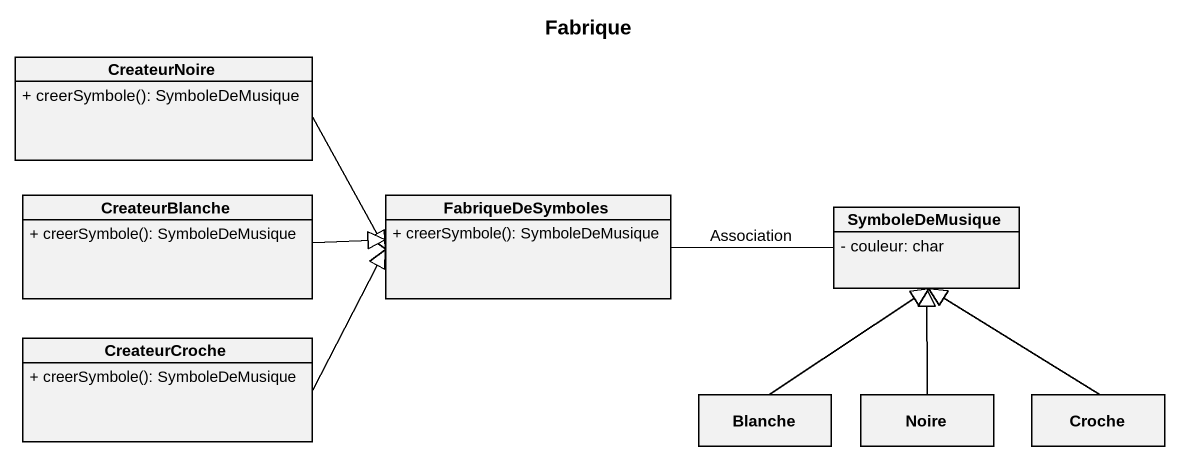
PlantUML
@startuml
title Fabrique
hide circle
hide empty members
skinparam classAttributeIconSize 0
class CreateurNoire {
  + creerSymbole(): SymboleDeMusique
}
class CreateurBlanche {
  + creerSymbole(): SymboleDeMusique
}
class FabriqueDeSymboles {
  + creerSymbole(): SymboleDeMusique
}
class SymboleDeMusique {
  - couleur: char
}
class CreateurCroche {
  + creerSymbole(): SymboleDeMusique
}
class Blanche
class Noire
class Croche
CreateurNoire -right-|> FabriqueDeSymboles
CreateurBlanche -right-|> FabriqueDeSymboles
FabriqueDeSymboles -right- SymboleDeMusique : Association
CreateurCroche -right-|> FabriqueDeSymboles
Blanche -up-|> SymboleDeMusique
Noire -up-|> SymboleDeMusique
Croche -up-|> SymboleDeMusique
@enduml
